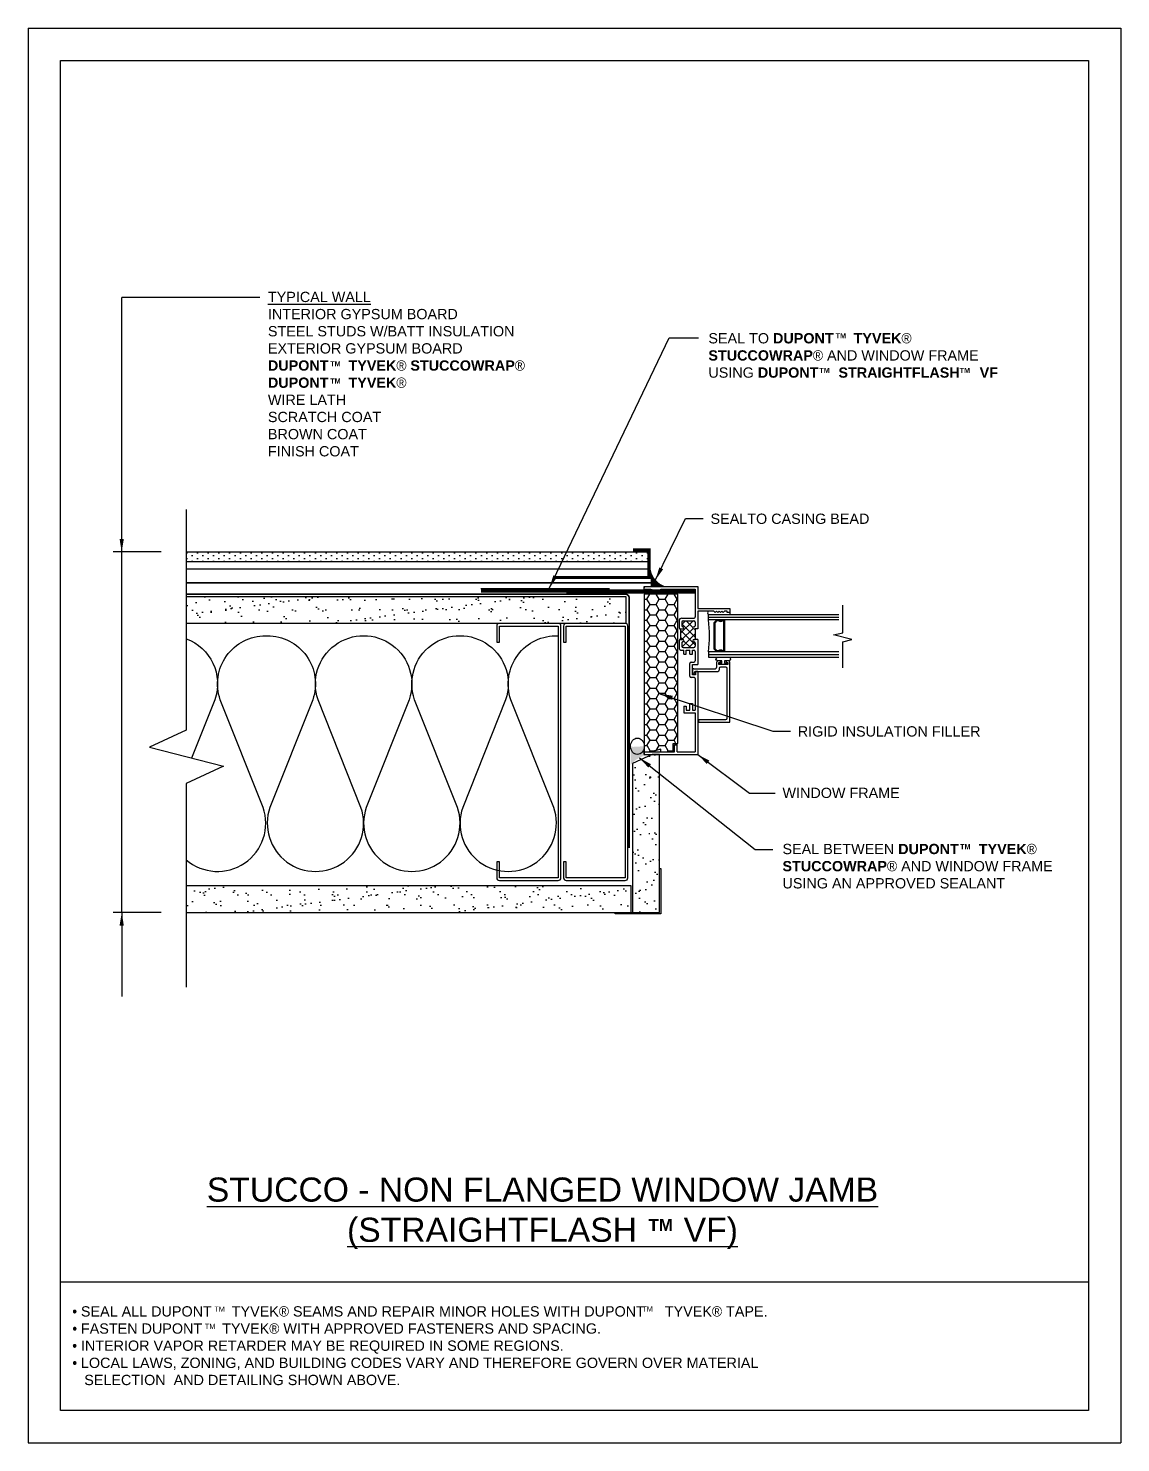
# Model space of a CAD drawing. Extents: x -129 to 26, y 0 to 100.
# Drawn here: x 0 to 25.5, y 0 to 33 of the extents above; entities that cross this region are included whole.
import ezdxf

# ---------------------------------------------------------------- set-up
doc = ezdxf.new("R2010")
doc.units = 0
doc.header["$LTSCALE"] = 1.5
doc.header["$MEASUREMENT"] = 0
doc.linetypes.add('DASHED', pattern=[0.75, 0.5, -0.25])
doc.layers.get('0').update_dxf_attribs({"linetype": 'CONTINUOUS'})
doc.layers.get('DEFPOINTS').update_dxf_attribs({"linetype": 'CONTINUOUS'})
for name, color, linetype in [('A-ANNO-TXT0', 252, 'CONTINUOUS'), ('A-GYP_BOARD', 252, 'CONTINUOUS'), ('A-INSULATION', 167, 'CONTINUOUS'), ('A-METAL_STUD', 252, 'CONTINUOUS'), ('A-SEALANT', 252, 'CONTINUOUS'), ('A-WINDOW_FRAME', 252, 'CONTINUOUS'), ('CLADDING', 252, 'CONTINUOUS'), ('FLASHING', 252, 'CONTINUOUS'), ('HATCH', 252, 'CONTINUOUS'), ('INSULATION', 40, 'CONTINUOUS'), ('R-SWTS-DET1', 252, 'CONTINUOUS'), ('R-SWTS-DET3', 252, 'CONTINUOUS'), ('ROOFING', 7, 'CONTINUOUS'), ('STRUCTURE', 252, 'CONTINUOUS'), ('TEXT', 7, 'CONTINUOUS'), ('TYVEK', 160, 'DASHED'), ('W', 7, 'CONTINUOUS')]:
    doc.layers.add(name, color=color, linetype=linetype)
doc.styles.add('DETAILS', font='sanss___.ttf', dxfattribs={"height": 1})
doc.linetypes.add('ZIGZAG', pattern='A,0.0001,-0.2,[131,ltypeshp.shx,S=0.2,R=0,X=-0.2,Y=0],-0.4,[131,ltypeshp.shx,S=0.2,R=180,X=0.2,Y=0],-0.2', length=0.8001)
doc.dimstyles.new('TYVEKDETAILS', dxfattribs={"dimscale": 6, "dimtxt": 1.5, "dimasz": 0.1, "dimexe": 0.75, "dimexo": 0.75, "dimgap": 0.75, "dimtad": 0, "dimtih": 1, "dimtoh": 1, "dimdec": 4, "dimzin": 0, "dimtxsty": 'DETAILS', "dimcen": 0.0625, "dimazin": 3, "dimtfac": 1, "dimtdec": 4, "dimtofl": 0, "dimtmove": 0, "dimatfit": 3, "dimtolj": 1, "dimtzin": 0})

# ---------------------------------------------------------------- blocks, each defined once
blk = doc.blocks.new('*X1')
at = {"color": 0}
for p, q in [((0.8516295627018786, 1.028406257998516), (1.187999999999999, 1.364776695296636)), ((0.87684077714246, 1.40717086303237), (0.8998291369676271, 1.430159222857538)), ((1.187999999999999, 1.110097038856281), (0.8810849614584502, 1.417012077397829)), ((0.924072530185503, 1.277625920778777), (1.077446609406725, 1.430999999999999)), ((1.177347128897942, 1.297526605254973), (1.043873734152917, 1.430999999999998)), ((0.8519505448366533, 1.205503935429927), (0.8894466094067257, 1.242999999999999)), ((1.139543648263006, 0.8049999999999997), (0.8577179782915727, 1.086825669971433)), ((0.8759999999999986, 0.8759999999999986), (1.187999999999999, 1.187999999999999)), ((1.141157934785851, 0.9801624087737911), (0.8783203435596432, 1.242999999999999)), ((1.169776695296638, 0.9930000000000005), (1.187999999999999, 1.011223304703362)), ((0.9627669529663684, 0.8050000000000004), (0.8759999999999986, 0.8917669529663702)), ((0.9817766952966371, 0.8050000000000002), (1.138739823250805, 0.9619631279541684)), ((1.158594420601599, 0.805041030008325), (1.187958969991673, 0.8344055793983998))]:
    blk.add_line(p, q, dxfattribs=at)
blk = doc.blocks.new('A$C56F861BF')
at = {"layer": 'A-SEALANT', "linetype": 'CONTINUOUS'}
h = blk.add_hatch(color=7, dxfattribs=at)
edge = h.paths.add_edge_path()
edge.add_line((0.4606580977317041, 0.2430701335856504), (0.3199095927656188, 0.2430701335856522))
edge.add_line((0.3199095927656188, 0.2430701335856522), (0.3199095927656188, 0.3580270641092369))
edge.add_line((0.3199095927656188, 0.3580270641092369), (0.3199095927656188, 0.419238119721733))
edge.add_arc((0.1599547811833837, 0.4278441705027447), 0.1601861600087653, 341.86352093582883, 356.92028383285503, ccw=False)
edge.add_ellipse((0.1599547811833837, 0.4364502212837635), major_axis=(0, 0.1904430672903032), ratio=0.8399088182002806, start_angle=90, end_angle=270, ccw=False)
edge.add_arc((0.1599547811833855, 0.4278441705027802), 0.1601861600087653, 183.0797161671348, 198.1364790641818, ccw=False)
edge.add_line((-3.039885143607535e-08, 0.4192381197217969), (-3.039885143607535e-08, 2.261257847635534e-08))
edge.add_arc((0.5156496600198075, -0.419194776043863), 0.6645441162552518, 94.74669989942862, 140.890789096846, ccw=False)

msp = doc.modelspace()

# ---------------------------------------------------------------- hatches: boundary and pattern name
at = {"layer": 'A-ANNO-TXT0', "linetype": 'CONTINUOUS'}
h = msp.add_hatch(dxfattribs=at)
h.set_pattern_fill('AR-SAND', color=256, scale=0.25, style=0)
h.set_pattern_definition([(37.50000000000001, (13.28577794991811, -5.304356756623879), (-0.01574833952740204, 0.4817059422532897), [0, -0.38, 0, -0.425, 0, -0.40625]), (7.499999999999999, (13.28577794991811, -5.304356756623879), (0.4424441763169318, 0.7055365163074351), [0, -0.205, 0, -0.3425, 0, -0.13125]), (327.5, (12.97827794991811, -5.304356756623879), (0.7785354654378738, 0.001414763384241124), [0, -0.125, 0, -0.45, 0, -0.5875]), (317.5, (12.97827794991811, -5.304356756623879), (0.7515316511430733, 0.2194188912335623), [0, -0.0625, 0, -0.295, 0, -0.3375])])
h.paths.add_polyline_path([(13.95063044487547, 19.74182616500302), (3.68411526246392, 19.74182616500316), (3.684114753526232, 19.11682616500315), (13.95063044487547, 19.11682616500303)])
h.paths.add_polyline_path([(14.07412079835903, 12.99182616500302), (3.684116415701889, 12.99182616500328), (3.684116415701886, 12.36682616500328), (14.07412079835903, 12.36682616500302)])
at = {"layer": 'A-GYP_BOARD', "linetype": 'CONTINUOUS'}
h = msp.add_hatch(dxfattribs=at)
h.set_pattern_fill('DOTS', color=256, scale=2, angle=90, style=0)
h.set_pattern_definition([(90, (14.32555866091839, -5.304356756623879), (-0.125, 0.06250000000000001), [0, -0.125])])
edge = h.paths.add_edge_path()
edge.add_line((3.684112244924301, 20.78287719440136), (14.48944507316567, 20.78287719440136))
edge.add_line((3.684112244924301, 20.78287719440136), (3.684115924331596, 20.55463155987932))
edge.add_line((3.684112065188672, 20.56215318039288), (14.48944507316567, 20.56215318039288))
edge.add_line((14.48944507316567, 20.78287719440136), (14.48944507316567, 20.56215318039288))
at = {"layer": 'A-INSULATION', "linetype": 'CONTINUOUS'}
h = msp.add_hatch(dxfattribs=at)
h.set_pattern_fill('HONEY', color=256, scale=1.125, style=0)
h.set_pattern_definition([(0, (-0.4641828867437034, 1.165770625094837), (0.2109375, 0.121784821875), [0.140625, -0.28125]), (120, (-0.4641828867437034, 1.165770625094837), (-0.2109374995391128, 0.1217848226732801), [0.1406249999999999, -0.2812499999999997]), (59.99999999999999, (-0.4641828867437034, 1.165770625094837), (4.608872346267834e-10, 0.2435696445482801), [-0.28125, 0.140625])])
h.paths.add_polyline_path([(14.37758092033445, 16.11751943679548), (14.53351526376878, 16.11751943679548), (14.76441804154657, 16.17938964963114), (14.76441804154657, 16.11751943679548), (15.05274020777396, 16.11751943679548), (15.05274020777396, 16.31631286186678), (15.16210625108935, 16.31631286186678), (15.16210625108935, 19.79846833901262), (14.37758092033445, 19.79846833901262)])
at = {"layer": 'HATCH'}
h = msp.add_hatch(dxfattribs=at)
h.set_pattern_fill('AR-SAND,_O', color=256, scale=0.25, angle=-1.272221872585407e-14)
h.set_pattern_definition([(217.5, (1796.255145657431, 574.372075461399), (0.01574833952740192, -0.4817059422532897), [0, -0.38, 0, -0.425, 0, -0.40625]), (187.4999999999999, (1796.255145657431, 574.372075461399), (-0.4424441763169319, -0.705536516307435), [0, -0.205, 0, -0.3425, 0, -0.13125]), (147.4999999999999, (1796.562645657431, 574.372075461399), (-0.7785354654378738, -0.001414763384240878), [0, -0.1249999999999999, 0, -0.4499999999999995, 0, -0.587499999999999]), (137.4999999999999, (1796.562645657431, 574.372075461399), (-0.7515316511430734, -0.2194188912335621), [0, -0.0625, 0, -0.295, 0, -0.3375])])
h.paths.add_polyline_path([(14.56412905563652, 16.05554553107158), (14.10537079835903, 15.85027761062759), (14.10537079835903, 12.36682616500302), (14.73037079835903, 12.36682616500302), (14.73037079835904, 16.05554553107158)])
at = {"layer": 'TEXT'}
msp.add_hatch(color=256, dxfattribs=at).paths.add_polyline_path([(14.52999133004678, 20.01469462133159), (14.52999133004678, 19.98004256393117), (14.87325712724543, 19.98004256393117, -0.2792397133927528), (14.52999133004678, 20.36534676078039)])

# ---------------------------------------------------------------- linework, layer by layer
at = {"layer": 'A-GYP_BOARD', "elevation": 2.979996827461446e-09}
for points in [[(3.68411526246392, 19.74182616500315), (13.95063044487547, 19.74182616500302), (13.95063044487547, 19.11682616500302), (3.684114753526234, 19.11682616500315)], [(14.56412905563652, 16.05554553107158), (14.10537079835903, 15.85027761062759), (14.10537079835903, 12.36682616500302), (14.73037079835903, 12.36682616500302), (14.73037079835904, 16.05554553107158), (14.56412905563652, 16.05554553107158)], [(3.684116415701886, 12.36682616500328), (14.07412079835903, 12.36682616500302), (14.07412079835903, 12.99182616500302), (3.684116415701889, 12.99182616500328)]]:
    msp.add_lwpolyline(points, dxfattribs=at)
msp.add_lwpolyline([(13.69912079835903, 12.36682616500302), (14.73037079835903, 12.36682616500302), (14.73037079835903, 13.39807616500302), (14.76162079835903, 13.39807616500302), (14.76162079835903, 12.33557616500302), (13.69912079835903, 12.33557616500302)], close=True, dxfattribs=at)
at = {"layer": 'A-INSULATION', "linetype": 'CONTINUOUS'}
for p, q in [((15.05274020777396, 16.11751943679548, 2.979996827461485e-09), (15.05274020777396, 16.31631286186678, 2.979996827461485e-09)), ((15.05274020777396, 16.31631286186678, 2.979996827461485e-09), (15.16210625108935, 16.31631286186678, 2.979996827461485e-09))]:
    msp.add_line(p, q, dxfattribs=at)
at = {"layer": 'A-INSULATION', "linetype": 'CONTINUOUS', "elevation": 2.979996827461485e-09}
msp.add_lwpolyline([(15.16210625108935, 16.31631286186678), (15.16210625108935, 19.79846833901262), (14.37758092033445, 19.79846833901262), (14.37758092033445, 16.11751943679548), (15.05274020777396, 16.11751943679548)], dxfattribs=at)
at = {"layer": 'A-INSULATION', "elevation": 2.979996827461446e-09}
msp.add_lwpolyline([(5.508085188148494, 18.82682210300793, -0.01558219737090597), (5.578154020627816, 18.82900628609268)], format="xyb", dxfattribs=at)
at = {"layer": 'A-METAL_STUD', "elevation": 2.979996827461446e-09}
for points in [[(10.99572791842204, 13.55432616500302), (10.93322791842159, 13.55432616500302), (10.93322791842159, 13.17932616500302, 0.414213562373095), (10.99572791842159, 13.11682616500302), (12.37072791842159, 13.11682616500302, 0.414213562373095), (12.43322791842159, 13.17932616500302), (12.43322791842159, 19.05432616500302, 0.414213562373095), (12.37072791842159, 19.11682616500302), (10.99572791842159, 19.11682616500302, 0.414213562373095), (10.93322791842159, 19.05432616500302), (10.93322791842159, 18.67932616500302), (10.99572791842204, 18.67932616500302), (10.99572791842204, 19.05432616500302), (12.37072791842159, 19.05432616500302), (12.37072791842114, 13.17932616500302), (10.99572791842204, 13.17932616500302)], [(12.5582279184225, 13.55432616500302), (12.49572791842204, 13.55432616500302), (12.49572791842204, 13.17932616500302, 0.414213562373095), (12.55822791842204, 13.11682616500302), (13.93322791842204, 13.11682616500302, 0.414213562373095), (13.99572791842204, 13.17932616500302), (13.99572791842204, 19.05432616500302, 0.414213562373095), (13.93322791842204, 19.11682616500302), (12.55822791842204, 19.11682616500302, 0.414213562373095), (12.49572791842204, 19.05432616500302), (12.49572791842204, 18.67932616500302), (12.5582279184225, 18.67932616500302), (12.5582279184225, 19.05432616500302), (13.93322791842204, 19.05432616500302), (13.93322791842159, 13.17932616500302), (12.5582279184225, 13.17932616500302)]]:
    msp.add_lwpolyline(points, format="xyb", close=True, dxfattribs=at)
at = {"layer": 'A-SEALANT'}
msp.add_line((14.53724333417656, 20.06898759100652, 2.979996827461486e-09), (14.53724333417656, 20.03433553360611, 2.979996827461486e-09), dxfattribs=at)
at = {"layer": 'A-SEALANT', "linetype": 'CONTINUOUS'}
msp.add_line((14.37758092033445, 16.17050246159516, 2.979996827461485e-09), (14.37758092033445, 16.05554553107157, 2.979996827461485e-09), dxfattribs=at)
at = {"layer": 'A-SEALANT', "color": 7, "linetype": 'CONTINUOUS'}
msp.add_ellipse((14.21762610875221, 16.24892561876969), major_axis=(0, 0.1904430672903032), ratio=0.8399088182002806, dxfattribs=at)
at = {"layer": 'A-WINDOW_FRAME'}
for p, q in [((14.37758092033445, 19.97989317416923, 2.979996827461486e-09), (14.37758092033445, 19.94524111676883, 2.979996827461486e-09)), ((14.37758092033445, 19.97989317416923, 2.979996827461485e-09), (15.62705482605836, 19.97989317416923, 2.979996827461485e-09)), ((14.37758092033445, 19.91791926844533, 2.979996827461485e-09), (14.37758092033445, 19.97989317416923, 2.979996827461485e-09)), ((14.37758092033445, 19.91791926844533, 2.979996827461485e-09), (14.53351526376879, 19.91791926844533, 2.979996827461485e-09)), ((14.53351526376879, 19.91791926844533, 2.979996827461485e-09), (14.76441804154657, 19.85604905560967, 2.979996827461485e-09)), ((14.76441804154657, 19.91791926844533, 2.979996827461485e-09), (15.56508092033445, 19.91791926844533, 2.979996827461485e-09)), ((14.76441804154657, 19.85604905560967, 2.979996827461485e-09), (14.76441804154657, 19.91791926844533, 2.979996827461485e-09)), ((15.56508092033445, 19.91791926844533, 2.979996827461485e-09), (15.56508092033445, 19.2681928374689, 2.979996827461485e-09)), ((15.62705482605836, 19.97989317416923, 2.979996827461485e-09), (15.62705482605836, 19.4641103458864, 2.979996827461485e-09)), ((15.19123832774186, 19.17523197888304, 2.979996827461485e-09), (15.19123832774186, 19.01829805632411, 2.979996827461485e-09)), ((15.25321223346576, 19.23720588460694, 2.979996827461485e-09), (15.53409396747249, 19.23720588460694, 2.979996827461485e-09)), ((15.25321223346576, 19.14424502602108, 2.979996827461485e-09), (15.25321223346576, 19.0622795378056, 2.979996827461485e-09)), ((15.28419918632771, 19.17523197888304, 2.979996827461485e-09), (15.53409396747249, 19.17523197888304, 2.979996827461485e-09)), ((15.56508092033445, 19.14424502602108, 2.979996827461485e-09), (15.56508092033445, 19.06227953780559, 2.979996827461485e-09)), ((15.62705482605836, 19.4641103458864, 2.979996827461485e-09), (16.3767391694927, 19.4641103458864, 2.979996827461485e-09)), ((15.62705482605836, 19.4021364401625, 2.979996827461485e-09), (15.62705482605836, 18.98731110346216, 2.979996827461485e-09)), ((16.00389615602468, 19.4021364401625, 2.979996827461485e-09), (15.62705482605836, 19.4021364401625, 2.979996827461485e-09)), ((15.87694960720314, 19.32616842669448, 2.979996827461486e-09), (18.91920888565389, 19.32616842669448, 2.979996827461486e-09)), ((15.87694960720314, 19.26419452097058, 2.979996827461486e-09), (15.87694960720314, 19.32616842669448, 2.979996827461486e-09)), ((15.87694960720314, 19.20222061524667, 2.979996827461486e-09), (15.87694960720314, 19.26419452097058, 2.979996827461486e-09)), ((15.87694960720314, 19.26419452097058, 2.979996827461486e-09), (18.91920888565389, 19.26419452097058, 2.979996827461486e-09)), ((18.91920888565389, 19.20222061524667, 2.979996827461486e-09), (15.87694960720314, 19.20222061524667, 2.979996827461486e-09)), ((16.00389615602468, 19.4021364401625, 2.979996827461485e-09), (16.03488310888664, 19.37114948730055, 2.979996827461485e-09)), ((16.01189278902132, 19.14024670952281, 2.979996827461486e-09), (16.07386669474522, 19.20222061524671, 2.979996827461486e-09)), ((16.01189278902132, 18.51451017753627, 2.979996827461486e-09), (16.01189278902132, 19.14024670952281, 2.979996827461486e-09)), ((16.0318843715129, 19.1319659249215, 2.979996827461486e-09), (16.08214747934654, 19.18222903275513, 2.979996827461486e-09)), ((16.06587006174859, 19.4021364401625, 2.979996827461485e-09), (16.03488310888664, 19.37114948730055, 2.979996827461485e-09)), ((16.06587006174859, 19.4021364401625, 2.979996827461485e-09), (16.09685701461055, 19.37114948730055, 2.979996827461485e-09)), ((16.07386669474522, 19.20222061524671, 2.979996827461486e-09), (16.11185070147927, 19.20222061524671, 2.979996827461486e-09)), ((16.08214747934654, 19.18222903275513, 2.979996827461486e-09), (16.10440820869504, 19.18222903275513, 2.979996827461486e-09)), ((16.1278439674725, 19.4021364401625, 2.979996827461485e-09), (16.09685701461055, 19.37114948730055, 2.979996827461485e-09)), ((16.1278439674725, 19.4021364401625, 2.979996827461485e-09), (16.15883092033445, 19.37114948730055, 2.979996827461485e-09)), ((16.1898178731964, 19.4021364401625, 2.979996827461485e-09), (16.15883092033445, 19.37114948730055, 2.979996827461485e-09)), ((16.1898178731964, 19.4021364401625, 2.979996827461485e-09), (16.22080482605836, 19.37114948730055, 2.979996827461485e-09)), ((16.21180861393715, 19.20222061524671, 2.979996827461486e-09), (16.23679809205163, 19.20222061524671, 2.979996827461486e-09)), ((16.21925110672138, 19.18222903275513, 2.979996827461486e-09), (16.23180019642873, 19.18222903275513, 2.979996827461486e-09)), ((16.25179177892031, 19.4021364401625, 2.979996827461485e-09), (16.22080482605836, 19.37114948730055, 2.979996827461485e-09)), ((16.23180019642873, 19.18222903275513, 2.979996827461486e-09), (16.23180019642873, 18.47252785430394, 2.979996827461486e-09)), ((16.31476526376879, 19.4021364401625, 2.979996827461485e-09), (16.25179177892031, 19.4021364401625, 2.979996827461485e-09)), ((16.25179177892031, 19.18722692837802, 2.979996827461486e-09), (16.25179177892031, 18.46752995868105, 2.979996827461486e-09)), ((16.31476526376879, 19.37114948730055, 2.979996827461485e-09), (16.31476526376879, 19.4021364401625, 2.979996827461485e-09)), ((16.3767391694927, 19.37114948730055, 2.979996827461485e-09), (16.31476526376879, 19.37114948730055, 2.979996827461485e-09)), ((16.3767391694927, 19.4641103458864, 2.979996827461485e-09), (16.3767391694927, 19.37114948730055, 2.979996827461485e-09)), ((15.22222528060381, 18.98731110346216, 2.979996827461485e-09), (15.27820171158024, 18.98731110346216, 2.979996827461485e-09)), ((15.27820171158024, 19.03729005969112, 2.979996827461485e-09), (15.27820171158024, 19.03729005969112, 2.979996827461485e-09)), ((15.30319118969472, 19.01230058157664, 2.979996827461485e-09), (15.30319118969472, 19.01230058157664, 2.979996827461485e-09)), ((15.51510196410549, 19.01230058157664, 2.979996827461485e-09), (15.51510196410549, 19.01230058157664, 2.979996827461485e-09)), ((15.54009144221997, 19.03729005969112, 2.979996827461485e-09), (15.54009144221997, 19.03729005969112, 2.979996827461485e-09)), ((15.54009144221997, 18.98731110346216, 2.979996827461485e-09), (15.56508092033445, 18.98731110346216, 2.979996827461485e-09)), ((15.62705482605836, 18.98731110346216, 2.979996827461485e-09), (15.56508092033445, 18.98731110346216, 2.979996827461485e-09)), ((15.56508092033445, 18.98731110346216, 2.979996827461485e-09), (15.56508092033445, 18.73741632231738, 2.979996827461485e-09)), ((16.0318843715129, 18.52279096213758, 2.979996827461486e-09), (16.0318843715129, 19.1319659249215, 2.979996827461486e-09)), ((15.19123832774185, 18.70642936945543, 2.979996827461485e-09), (15.19123832774185, 18.5494954468965, 2.979996827461485e-09)), ((15.22222528060381, 18.73741632231738, 2.979996827461485e-09), (15.27820171158024, 18.73741632231738, 2.979996827461485e-09)), ((15.25321223346576, 18.66244788797394, 2.979996827461485e-09), (15.25321223346576, 18.58048239975846, 2.979996827461485e-09)), ((15.25321223346576, 18.4875215411726, 2.979996827461485e-09), (15.29819329407182, 18.4875215411726, 2.979996827461485e-09)), ((15.27820171158024, 18.68743736608842, 2.979996827461485e-09), (15.27820171158024, 18.68743736608842, 2.979996827461485e-09)), ((15.28419918632771, 18.5494954468965, 2.979996827461485e-09), (15.5340939674725, 18.5494954468965, 2.979996827461485e-09)), ((15.29819329407182, 18.39456068258674, 2.979996827461485e-09), (15.29819329407182, 18.4875215411726, 2.979996827461485e-09)), ((15.30319118969472, 18.7124268442029, 2.979996827461485e-09), (15.30319118969472, 18.7124268442029, 2.979996827461485e-09)), ((15.36016719979573, 18.39456068258674, 2.979996827461485e-09), (15.36016719979573, 18.4875215411726, 2.979996827461485e-09)), ((15.36016719979573, 18.4875215411726, 2.979996827461485e-09), (15.44013352976206, 18.4875215411726, 2.979996827461485e-09)), ((15.44013352976206, 18.39456068258674, 2.979996827461485e-09), (15.44013352976206, 18.4875215411726, 2.979996827461485e-09)), ((15.50210743548596, 18.39456068258674, 2.979996827461485e-09), (15.50210743548596, 18.4875215411726, 2.979996827461485e-09)), ((15.50210743548596, 18.4875215411726, 2.979996827461485e-09), (15.5340939674725, 18.4875215411726, 2.979996827461485e-09)), ((15.51510196410549, 18.7124268442029, 2.979996827461485e-09), (15.51510196410549, 18.7124268442029, 2.979996827461485e-09)), ((15.54009144221997, 18.73741632231738, 2.979996827461485e-09), (15.56508092033445, 18.73741632231738, 2.979996827461485e-09)), ((15.54009144221997, 18.68743736608842, 2.979996827461485e-09), (15.54009144221997, 18.68743736608842, 2.979996827461485e-09)), ((15.62705482605836, 18.73741632231738, 2.979996827461485e-09), (15.56508092033445, 18.73741632231738, 2.979996827461485e-09)), ((15.56508092033445, 18.66244788797394, 2.979996827461485e-09), (15.56508092033445, 18.58048239975846, 2.979996827461485e-09)), ((15.62705482605836, 18.73741632231738, 2.979996827461485e-09), (15.62705482605836, 18.15266253443859, 2.979996827461485e-09)), ((16.07386669474522, 18.45253627181236, 2.979996827461486e-09), (16.01189278902132, 18.51451017753627, 2.979996827461486e-09)), ((16.08214747934654, 18.47252785430394, 2.979996827461486e-09), (16.0318843715129, 18.52279096213758, 2.979996827461486e-09)), ((15.29819329407182, 18.39456068258674, 2.979996827461485e-09), (15.36016719979573, 18.39456068258674, 2.979996827461485e-09)), ((15.44013352976206, 18.39456068258674, 2.979996827461485e-09), (15.50210743548596, 18.39456068258674, 2.979996827461485e-09)), ((15.44013352976206, 17.88577490817596, 2.979996827461485e-09), (15.44013352976206, 18.18364948730054, 2.979996827461485e-09)), ((15.47112048262401, 18.21463644016249, 2.979996827461485e-09), (15.5340939674725, 18.21463644016249, 2.979996827461485e-09)), ((15.50210743548596, 17.91676186103791, 2.979996827461485e-09), (15.50210743548596, 18.15266253443859, 2.979996827461485e-09)), ((15.50210743548596, 18.15266253443859, 2.979996827461485e-09), (15.62705482605836, 18.15266253443859, 2.979996827461485e-09)), ((15.56508092033445, 18.45653458831064, 2.979996827461485e-09), (15.56508092033445, 18.24562339302445, 2.979996827461485e-09)), ((18.91952908324357, 18.45253627181241, 2.979996827461486e-09), (15.87694960720314, 18.45253627181241, 2.979996827461486e-09)), ((15.87694960720314, 18.45253627181241, 2.979996827461486e-09), (15.87694960720314, 18.3905623660885, 2.979996827461486e-09)), ((15.87694960720314, 18.3905623660885, 2.979996827461486e-09), (18.91952908324357, 18.3905623660885, 2.979996827461486e-09)), ((15.87694960720314, 18.3905623660885, 2.979996827461486e-09), (15.87694960720314, 18.32858846036459, 2.979996827461486e-09)), ((15.87694960720314, 18.32858846036459, 2.979996827461486e-09), (18.91952908324357, 18.32858846036459, 2.979996827461486e-09)), ((16.06690564474959, 18.20863896541502, 2.979996827461486e-09), (16.06690564474958, 18.08868947046552, 2.979996827461486e-09)), ((16.11185070147924, 18.45253627181236, 2.979996827461486e-09), (16.07386669474522, 18.45253627181236, 2.979996827461486e-09)), ((16.10440820869511, 18.47252785430394, 2.979996827461486e-09), (16.08214747934654, 18.47252785430394, 2.979996827461486e-09)), ((16.15436881815026, 18.23862633915239, 2.979996827461486e-09), (16.09689301848696, 18.23862633915239, 2.979996827461486e-09)), ((16.11688460097854, 18.20364106979213, 2.979996827461486e-09), (16.15436881815026, 18.20364106979213, 2.979996827461486e-09)), ((16.11688460097854, 18.15366211356317, 2.979996827461486e-09), (16.11688460097854, 18.20364106979213, 2.979996827461486e-09)), ((16.32679621714016, 18.15366211356317, 2.979996827461486e-09), (16.11688460097854, 18.15366211356317, 2.979996827461486e-09)), ((16.15436881815026, 18.20364106979213, 2.979996827461486e-09), (16.15436881815026, 18.23862633915239, 2.979996827461486e-09)), ((16.23679809205162, 18.45253627181237, 2.979996827461486e-09), (16.21180861393715, 18.45253627181237, 2.979996827461486e-09)), ((16.23180019642873, 18.47252785430394, 2.979996827461486e-09), (16.21925110672128, 18.47252785430394, 2.979996827461486e-09)), ((16.34678779963174, 18.23862633915239, 2.979996827461486e-09), (16.28931199996844, 18.23862633915239, 2.979996827461486e-09)), ((16.28931199996844, 18.23862633915239, 2.979996827461486e-09), (16.28931199996844, 18.20364106979213, 2.979996827461486e-09)), ((16.28931199996844, 18.20364106979213, 2.979996827461486e-09), (16.32679621714016, 18.20364106979213, 2.979996827461486e-09)), ((16.32679621714016, 18.20364106979213, 2.979996827461486e-09), (16.32679621714016, 18.15366211356317, 2.979996827461486e-09)), ((16.37675616233783, 16.80922819100424, 2.979996827461486e-09), (16.37675616233783, 18.20970658912273, 2.979996827461486e-09)), ((15.5363430205028, 17.85478795531401, 2.979996827461485e-09), (15.47112048262401, 17.85478795531401, 2.979996827461485e-09)), ((15.50210743548596, 18.02871472299078, 2.979996827461486e-09), (15.50210743548596, 17.98843168427023, 2.979996827461486e-09)), ((15.5720779742065, 17.91676186103791, 2.979996827461485e-09), (15.50210743548596, 17.91676186103791, 2.979996827461485e-09)), ((15.50649898469482, 17.97782954661039, 2.979996827461486e-09), (15.53148846280929, 17.95284006849592, 2.979996827461486e-09)), ((15.53209480922333, 18.05870209672815, 2.979996827461486e-09), (16.0369182710122, 18.05870209672815, 2.979996827461486e-09)), ((15.55708428733781, 17.99672819100424, 2.979996827461486e-09), (16.09889217673611, 17.99672819100424, 2.979996827461486e-09)), ((15.55708428733781, 17.96344220615576, 2.979996827461486e-09), (15.55708428733781, 17.99672819100424, 2.979996827461486e-09)), ((15.56508092033445, 17.82605005548236, 2.979996827461485e-09), (15.56508092033445, 17.09210908326013, 2.979996827461485e-09)), ((15.5720779742065, 17.99672819100424, 2.979996827461485e-09), (15.5720779742065, 17.91676186103791, 2.979996827461485e-09)), ((15.62705482605836, 17.99672819100424, 2.979996827461485e-09), (15.5720779742065, 17.99672819100424, 2.979996827461485e-09)), ((15.62705482605836, 17.99672819100424, 2.979996827461485e-09), (15.62705482605836, 16.05554553107158, 2.979996827461485e-09)), ((16.12887955047348, 18.06170083410189, 2.979996827461486e-09), (16.12887955047348, 18.02671556474161, 2.979996827461486e-09)), ((16.28479488287655, 18.09168820783927, 2.979996827461486e-09), (16.15886692421086, 18.09168820783927, 2.979996827461486e-09)), ((16.31478225661392, 16.90118947046552, 2.979996827461486e-09), (16.31478225661392, 18.06170083410189, 2.979996827461486e-09)), ((15.29819329407182, 17.18506994184599, 2.979996827461485e-09), (15.29819329407182, 17.03013517753623, 2.979996827461485e-09)), ((15.29819329407182, 17.18506994184599, 2.979996827461485e-09), (15.36016719979573, 17.18506994184599, 2.979996827461485e-09)), ((15.36016719979573, 17.18506994184599, 2.979996827461485e-09), (15.36016719979573, 17.09210908326013, 2.979996827461485e-09)), ((15.44013352976206, 17.2470438475699, 2.979996827461485e-09), (15.50210743548596, 17.2470438475699, 2.979996827461485e-09)), ((15.44013352976206, 17.09210908326013, 2.979996827461485e-09), (15.44013352976206, 17.2470438475699, 2.979996827461485e-09)), ((15.50210743548596, 17.2470438475699, 2.979996827461485e-09), (15.50210743548596, 17.09210908326013, 2.979996827461485e-09)), ((15.29819329407182, 17.03013517753623, 2.979996827461485e-09), (15.56508092033445, 17.03013517753623, 2.979996827461485e-09)), ((15.36016719979573, 17.09210908326013, 2.979996827461485e-09), (15.44013352976206, 17.09210908326013, 2.979996827461485e-09)), ((15.50210743548596, 17.09210908326013, 2.979996827461485e-09), (15.56508092033445, 17.09210908326013, 2.979996827461485e-09)), ((15.56508092033445, 17.03013517753623, 2.979996827461485e-09), (15.56508092033445, 16.11751943679548, 2.979996827461485e-09)), ((15.64204851292704, 16.87120209672814, 2.979996827461486e-09), (16.28479488287655, 16.87120209672815, 2.979996827461486e-09)), ((15.64204851292704, 16.87120209672814, 2.979996827461486e-09), (15.64204851292704, 16.80922819100424, 2.979996827461486e-09)), ((15.64204851292704, 16.80922819100424, 2.979996827461486e-09), (16.37675616233783, 16.80922819100424, 2.979996827461486e-09)), ((14.76441804154657, 16.17938964963114, 2.979996827461485e-09), (14.53351526376879, 16.11751943679548, 2.979996827461485e-09)), ((14.76441804154657, 16.11751943679548, 2.979996827461485e-09), (14.76441804154657, 16.17938964963114, 2.979996827461485e-09)), ((15.08328378228731, 16.2844491506002, 2.979996827461485e-09), (15.14525768801122, 16.2844491506002, 2.979996827461485e-09)), ((15.08328378228731, 16.11751943679548, 2.979996827461485e-09), (15.08328378228731, 16.2844491506002, 2.979996827461485e-09)), ((15.14525768801122, 16.11751943679548, 2.979996827461485e-09), (15.14525768801122, 16.2844491506002, 2.979996827461485e-09)), ((14.37758092033445, 16.11751943679548, 2.979996827461485e-09), (14.53351526376879, 16.11751943679548, 2.979996827461485e-09)), ((14.37758092033445, 16.05554553107158, 2.979996827461485e-09), (14.37758092033445, 16.11751943679548, 2.979996827461485e-09)), ((14.37758092033445, 16.05554553107158, 2.979996827461485e-09), (15.62705482605836, 16.05554553107158, 2.979996827461485e-09)), ((14.76441804154657, 16.11751943679548, 2.979996827461485e-09), (15.08328378228731, 16.11751943679548, 2.979996827461485e-09)), ((15.14525768801122, 16.11751943679548, 2.979996827461485e-09), (15.56508092033445, 16.11751943679548, 2.979996827461485e-09))]:
    msp.add_line(p, q, dxfattribs=at)
at = {"layer": 'A-WINDOW_FRAME', "elevation": 2.979996827461485e-09}
msp.add_lwpolyline([(16.31640020575868, 18.18685818975256), (16.31640020575868, 18.15687081601519), (16.12728061236003, 18.15687081601519), (16.12728061236002, 18.18685818975256), (16.19035366663511, 18.18685818975256), (16.19035366663511, 18.23862633915239), (16.08789680636575, 18.23862633915239, -0.8444444444437201), (16.08789680636575, 18.32858846036459), (16.35578401175296, 18.32858846036459, -0.8444444444437201), (16.35578401175296, 18.23862633915239), (16.25332715148359, 18.23862633915239), (16.25332715148359, 18.18685818975256)], format="xyb", close=True, dxfattribs=at)
msp.add_lwpolyline([(16.31640020575868, 18.18685818975256), (16.31640020575868, 18.15687081601519), (16.12728061236003, 18.15687081601519), (16.12728061236002, 18.18685818975256), (16.19035366663511, 18.18685818975256), (16.19035366663511, 18.23862633915239), (16.08789680636575, 18.23862633915239, -0.8444444444437201), (16.08789680636575, 18.32858846036459), (16.35578401175296, 18.32858846036459, -0.8444444444437201), (16.35578401175296, 18.23862633915239), (16.25332715148359, 18.23862633915239), (16.25332715148359, 18.18685818975256)], format="xyb", close=True, dxfattribs=at)
at = {"layer": 'A-WINDOW_FRAME'}
for centre, radius, start, end in [((15.25321223346576, 19.17523197888304, 2.979996827461485e-09), 0.06197390572390597, 90, 180), ((15.28419918632771, 19.14424502602108, 2.979996827461485e-09), 0.03098695286195299, 90, 180), ((15.53409396747249, 19.2681928374689, 2.979996827461485e-09), 0.03098695286195299, 270, 3.250719457102443e-13), ((15.53409396747249, 19.14424502602108, 2.979996827461485e-09), 0.03098695286195299, 7.016477563892661e-15, 90), ((15.90110760044537, 19.36415243342849, 2.979996827461486e-09), 0.04501547961602401, 122.4565375172511, 237.5434624827489), ((13.26053475919284, 18.82737844352954, 2.979996827461486e-09), 2.643129453996981, 351.8469656761608, 8.15303432383913), ((16.16182965770821, 19.25469851928704, 2.979996827461486e-09), 0.09246106902351098, 231.6083326381159, 308.391667361884), ((16.16182965770821, 19.25469851928705, 2.979996827461486e-09), 0.07246948653192829, 226.3971810272709, 313.602818972729), ((16.23679809205162, 19.18722692837802, 2.979996827461486e-09), 0.01499368686868661, 0, 89.99999999999999), ((16.35661207310907, 19.34865895699751, 2.979996827461486e-09), 0.03018151689606767, 311.8258151739098, 48.17418482609068), ((15.22222528060381, 19.01829805632411, 2.979996827461485e-09), 0.03098695286195299, 180, 270), ((14.65274345089342, 18.86236371288977, 2.979996827461485e-09), 0.5830277907451202, 347.62508063677, 12.37491936322962), ((15.27820171158024, 19.0622795378056, 2.979996827461485e-09), 0.02498947811447821, 180, 270), ((15.27820171158024, 19.01230058157664, 2.979996827461485e-09), 0.02498947811447821, 7.016477563892661e-15, 90), ((15.27820171158024, 19.01230058157664, 2.979996827461485e-09), 0.02498947811447821, 270, 7.016477563892661e-15), ((15.54009144221997, 19.01230058157664, 2.979996827461485e-09), 0.02498947811447821, 90, 180), ((15.54009144221997, 19.01230058157664, 2.979996827461485e-09), 0.02498947811447821, 180, 270), ((15.54009144221997, 19.06227953780559, 2.979996827461485e-09), 0.02498947811447821, 270, 7.016477563892661e-15), ((15.22222528060381, 18.70642936945543, 2.979996827461485e-09), 0.03098695286195299, 90, 179.9999999999998), ((15.25321223346576, 18.5494954468965, 2.979996827461485e-09), 0.06197390572390597, 180, 270), ((15.27820171158024, 18.66244788797394, 2.979996827461485e-09), 0.02498947811447821, 90, 180.000000000001), ((15.28419918632771, 18.58048239975846, 2.979996827461485e-09), 0.03098695286195299, 180.0000000000008, 270), ((15.27820171158024, 18.7124268442029, 2.979996827461485e-09), 0.02498947811447821, 7.016477563892661e-15, 90), ((15.27820171158024, 18.7124268442029, 2.979996827461485e-09), 0.02498947811447821, 270, 7.016477563892661e-15), ((15.54009144221997, 18.7124268442029, 2.979996827461485e-09), 0.02498947811447821, 90, 179.999999999999), ((15.54009144221997, 18.7124268442029, 2.979996827461485e-09), 0.02498947811447821, 180, 270), ((15.5340939674725, 18.58048239975846, 2.979996827461485e-09), 0.03098695286195299, 270, 7.016477563892661e-15), ((15.5340939674725, 18.45653458831064, 2.979996827461485e-09), 0.03098695286195299, 7.016477563892661e-15, 90), ((15.54009144221997, 18.66244788797394, 2.979996827461485e-09), 0.02498947811447821, 7.016477563892661e-15, 90), ((16.1618296577082, 18.40005836777194, 2.979996827461486e-09), 0.09246106902353152, 51.60833263819464, 128.3916673618106), ((15.47112048262401, 18.18364948730054, 2.979996827461485e-09), 0.03098695286195299, 90, 180), ((15.5340939674725, 18.24562339302445, 2.979996827461485e-09), 0.03098695286195299, 270, 7.016477563892661e-15), ((16.09689301848696, 18.20863896541502, 2.979996827461486e-09), 0.02998737373737144, 89.99999999999999, 180.0000000000034), ((16.1618296577082, 18.400058367772, 2.979996827461486e-09), 0.07246948653194904, 46.39718102727708, 133.6028189727331), ((16.23679809205162, 18.46752995868105, 2.979996827461486e-09), 0.01499368686868661, 270, 0), ((16.34678779963174, 18.20863896541502, 2.979996827461486e-09), 0.02998737373737414, 2.04030079624272, 90.00000000000256), ((15.47112048262401, 17.88577490817596, 2.979996827461485e-09), 0.03098695286195299, 180, 270), ((15.53209480922333, 18.02871472299078, 2.979996827461486e-09), 0.02998737373737385, 90.00000000000004, 180.0000000000031), ((15.51710112235465, 17.98843168427023, 2.979996827461486e-09), 0.01499368686868683, 180.0000000000026, 225), ((15.54209060046912, 17.96344220615576, 2.979996827461486e-09), 0.01499368686868485, 224.9999999999985, 359.9999999999937), ((15.5363430205028, 17.82605005548236, 2.979996827461485e-09), 0.02873789983164995, 359.9999999999991, 90), ((16.0369182710122, 18.08868947046552, 2.979996827461486e-09), 0.02998737373737385, 270, 359.9999999999981), ((16.09889217673611, 18.02671556474161, 2.979996827461486e-09), 0.02998737373737385, 269.9999999999992, 359.9999999999987), ((16.15886692421086, 18.06170083410189, 2.979996827461486e-09), 0.02998737373737385, 90.00000000000011, 179.9999999999987), ((16.28479488287655, 18.06170083410189, 2.979996827461486e-09), 0.02998737373737385, 0, 90.00000000000011), ((16.28479488287655, 16.90118947046552, 2.979996827461486e-09), 0.02998737373737385, 270.0000000000003, 0)]:
    msp.add_arc(centre, radius, start, end, dxfattribs=at)
at = {"layer": 'CLADDING'}
for p, q in [((3.684112065188672, 20.56215318039288), (14.48944507316567, 20.56215318039288)), ((3.684112244924301, 20.78287719440136), (14.48944507316567, 20.78287719440136))]:
    msp.add_line(p, q, dxfattribs=at)
at = {"layer": 'CLADDING', "linetype": 'ZIGZAG', "ltscale": 0.2}
msp.add_line((3.68411192587319, 20.39106705796101), (14.48944507316567, 20.39106533687741), dxfattribs=at)
at = {"layer": 'DEFPOINTS'}
for p, q in [((-5.329070518200751e-15, 33), (0, -3.552713678800501e-15)), ((-5.329070518200751e-15, 33), (25.5, 33)), ((25.5, 33), (25.5, -3.552713678800501e-15)), ((0, -3.552713678800501e-15), (25.5, -3.552713678800501e-15))]:
    msp.add_line(p, q, dxfattribs=at)
at = {"layer": 'FLASHING', "color": 252, "const_width": 0.075}
msp.add_lwpolyline([(14.1193400177515, 20.82685463792721), (14.1193400177515, 20.82685463792721), (14.1193400177515, 20.82685463792721), (14.48944507316567, 20.82685463792721), (14.48944507316567, 20.18589818812371), (12.29894846286525, 20.18589818812371), (12.29894846286525, 20.18589818812371)], dxfattribs=at)
at = {"layer": 'INSULATION', "elevation": 2.979996827461446e-09}
for points in [[(3.684116415701893, 13.60088207609108, 0.7660710413643121), (5.481211919821553, 14.82145949211122), (4.479993254582005, 17.33546072337095, -0.5155500965725927), (5.543102587202802, 18.82846010773893)], [(5.578154020627816, 18.82900628609268, -0.5155500965722299), (6.641263353248614, 17.33600690172505), (5.640044688007701, 14.82200567046191, 1.404370499403762), (7.766263353247477, 14.82200567046464), (6.765044688007701, 17.33600690172459, -1.404370499398822), (8.891263353248842, 17.33600690172459), (7.890044688007928, 14.822005670461, 1.404370499403763), (10.01626335324748, 14.82200567046396), (9.01504468800793, 17.33600690172368, -1.404370499398822), (11.14126335324884, 17.33600690172459), (10.14004468800793, 14.822005670461, 1.404370499403762), (12.26626335324748, 14.82200567046396), (11.26504468800793, 17.33600690172368, -0.5275875311540642), (12.37072791842157, 18.82820042556521)], [(3.684114461596608, 18.75832252250357, -0.4078632690520697), (4.356211919822917, 17.33546072337186), (3.813415440270902, 15.97253066094542)]]:
    msp.add_lwpolyline(points, format="xyb", dxfattribs=at)
at = {"layer": 'R-SWTS-DET1', "elevation": 2.979996827461486e-09}
msp.add_lwpolyline([(19.01177837822636, 18.08129022741845), (19.01177837822636, 18.68700733617007), (19.22403056834923, 18.73992775083249), (18.79920599051381, 18.8458484143829), (19.01145818063669, 18.89876882904531), (19.01145818063669, 19.53910729493957)], dxfattribs=at)
at = {"layer": 'R-SWTS-DET3', "linetype": 'CONTINUOUS'}
for p, q in [((3.684112244924301, 20.78287719440136), (3.684115924331596, 20.55463155987932, 2.979996827461486e-09)), ((14.48944507316567, 20.78287719440136), (14.48944507316567, 20.56215318039288))]:
    msp.add_line(p, q, dxfattribs=at)
at = {"layer": 'ROOFING', "color": 253, "const_width": 0.08}
msp.add_lwpolyline([(15.56399161550439, 19.8704399481049), (10.56508092033445, 19.87130854284559)], dxfattribs=at)
at = {"layer": 'ROOFING'}
for points in [[(13.56508092033445, 19.92078294674959), (10.56508092033445, 19.92078294674959)], [(15.55952766406287, 19.81970982492006), (12.56508092033445, 19.81970982492006)]]:
    msp.add_lwpolyline(points, dxfattribs=at)
at = {"layer": 'STRUCTURE', "elevation": 2.979996827461486e-09}
msp.add_lwpolyline([(3.684119127731701, 21.77344345602669), (3.68411272093149, 16.62070189106933), (2.827454829004433, 16.22541350571924), (4.557915150300569, 15.78157860621399), (3.684116415701904, 15.37854233715546), (3.684116415701875, 10.63161749425839)], dxfattribs=at)
at = {"layer": 'TEXT'}
for p, q in [((2.181036990588297, 12.36682616500327, 2.979996827461446e-09), (2.181036990588312, 26.71588207883759, 2.979996827461494e-09)), ((5.406984159208066, 26.71588207883759, 2.979996827461494e-09), (2.181036990588312, 26.71588207883759, 2.979996827461494e-09)), ((2.181040855856078, 12.36682616500328, 2.979996827461446e-09), (2.181040855856085, 24.48856122868929, 2.979996827461486e-09)), ((3.105842476235154, 20.78287719440139), (1.982442441102578, 20.78287719440136)), ((3.105846341502928, 12.36682616500328, 2.979996827461446e-09), (1.982446306370359, 12.36682616500326, 2.979996827461446e-09))]:
    msp.add_line(p, q, dxfattribs=at)
at = {"layer": 'TYVEK', "const_width": 0.04}
msp.add_lwpolyline([(14.52488842112457, 20.06066800955828), (3.684111656830809, 20.06067004850953)], dxfattribs=at)
at = {"layer": 'TYVEK', "color": 23, "const_width": 0.04}
msp.add_lwpolyline([(14.02926808344547, 13.87683491963649), (14.02926808344547, 19.69992535070004, 0.4142134732284982), (13.92926811388134, 19.79992535070003), (3.68411669981139, 19.79992846890093)], format="xyb", dxfattribs=at)
at = {"layer": 'W', "color": 7}
msp.add_line((0.7499999999999973, 3.749999999999996), (24.75, 3.749999999999996), dxfattribs=at)
at = {"layer": 'W'}
msp.add_lwpolyline([(0.749999999999992, 32.25), (24.75, 32.25), (24.75, 0.7499999999999964), (0.749999999999992, 0.7499999999999964)], close=True, dxfattribs=at)

# ---------------------------------------------------------------- block references
at = {"layer": 'A-WINDOW_FRAME', "extrusion": (0, 0, -1), "xscale": 0.9995791245791286, "yscale": 0.9995791245791286, "zscale": -0.9995791245791285, "rotation": 180}
msp.add_blockref('*X1', (-14.37758092033445, 19.97989317416923, -2.979996827461485e-09), dxfattribs=at)
at = {"layer": 'R-SWTS-DET3', "linetype": 'CONTINUOUS'}
msp.add_blockref('A$C56F861BF', (14.05759539367428, 15.81203442982681), dxfattribs=at)

# ---------------------------------------------------------------- texts
at = {"layer": 'TEXT', "style": 'DETAILS'}
for s, insert, char_height, width, attachment_point in [('{\\fArial|b0|i0|c0|p34;\\LTYPICAL WALL\\P}INTERIOR GYPSUM BOARD\\PSTEEL STUDS W/BATT INSULATION\\PEXTERIOR GYPSUM BOARD\\P{\\fSansSerif|b1|i0|c2|p2;DUPONT     TYVEK\\fSymbol|b0|i0|c2|p18;â \\fSansSerif|b1|i0|c2|p2;STUCCOWRAP\\fSymbol|b0|i0|c2|p18;â}\\P{\\fSansSerif|b1|i0|c2|p2;DUPONT     TYVEK\\fSymbol|b0|i0|c2|p18;â }\\PWIRE LATH\\PSCRATCH COAT\\PBROWN COAT\\PFINISH COAT', (5.593638739366392, 26.85244364525201, 2.979996827461446e-09), 0.239999999999976, 8.659857941769403, 1), ('SEAL{\\fSansSerif|b1|i0|c2|p2; }TO {\\fSansSerif|b1|i0|c2|p2;DUPONT     TYVEK\\fSymbol|b0|i0|c2|p18;â\\fArial|b0|i0|c0|p32;\\H0.8125x; \\fSansSerif|b1|i0|c2|p2;\\H1.231x;STUCCOWRAP\\fSymbol|b0|i0|c2|p18;â} AND WINDOW FRAME USING {\\fSansSerif|b1|i0|c2|p2;DUPONT     STRAIGHTFLASH     VF}', (15.87481862233476, 25.88797570977252, 8.939990482384128e-09), 0.239999999976, 6.909995119036603, 1), ('SEALTO CASING BEAD', (15.92549182275953, 21.43346462724629, 1.191998730984586e-08), 0.24, 8.65985794177027, 7), ('RIGID INSULATION FILLER', (17.96175783444276, 16.47238114335, 1.191998730984586e-08), 0.24, 8.65985794177027, 7), ('WINDOW FRAME', (17.60453920205719, 15.28202594075082, 8.939990482384373e-09), 0.24, 8.65985794177027, 1), ('SEAL{\\fSansSerif|b1|i0|c2|p2; }BETWEEN{\\fSansSerif|b1|i0|c2|p2; DUPONT     TYVEK\\fSymbol|b0|i0|c2|p18;â\\fArial|b0|i0|c0|p32;\\H0.8125x; \\fSansSerif|b1|i0|c2|p2;\\H1.231x;\\P\\H0.9998x;STUCCOWRAP\\fSymbol|b0|i0|c2|p18;â} AND WINDOW FRAME USING AN APPROVED SEALANT', (17.60453920205719, 13.97207934729417, 5.959993654922681e-09), 0.239999999976, 6.834216719783536, 1), ('{\\LSTUCCO - NON FLANGED WINDOW JAMB (STRAIGHTFLASH     VF)}', (12.00285171178962, 6.187351406380436), 0.5625, 15.8715984244778, 2), ('{\\fSymbol|b0|i0|c2|p18;· }SEAL ALL DUPONT     TYVEK{\\fSymbol|b0|i0|c2|p18;â} SEAMS AND REPAIR MINOR HOLES WITH DUPONT     TYVEK{\\fSymbol|b0|i0|c2|p18;â} TAPE.\\P{\\fSymbol|b0|i0|c2|p18;· }FASTEN DUPONT     TYVEK{\\fSymbol|b0|i0|c2|p18;â} WITH APPROVED FASTENERS AND SPACING.\\P{\\fSymbol|b0|i0|c2|p18;· }INTERIOR VAPOR RETARDER MAY BE REQUIRED IN SOME REGIONS.\\P{\\fSymbol|b0|i0|c2|p18;· }LOCAL LAWS, ZONING, AND BUILDING CODES VARY AND THEREFORE GOVERN OVER MATERIAL \\P   SELECTION  AND DETAILING SHOWN ABOVE.', (1.027317918761946, 3.184143837017426), 0.24, 17.70513661149673, 1), ('TM', (4.344773299482404, 3.176043111052294), 0.12, 8.310000000000002, 1), ('TM', (14.33469141423441, 3.180446590015378), 0.12, 8.310000000000002, 1), ('TM', (4.12415096805374, 2.7744800883866), 0.12, 8.310000000000002, 1)]:
    msp.add_mtext(s, dxfattribs=dict(at, insert=insert, char_height=char_height, width=width, attachment_point=attachment_point))
at = {"layer": 'TEXT', "attachment_point": 4, "style": 'DETAILS'}
for insert, char_height in [((18.84672896843759, 25.82386277500819, 8.939990482384128e-09), 0.119999999988), ((7.048871244301297, 25.17262964322145, 2.979996827461446e-09), 0.119999999999988), ((7.048871244301297, 24.7692928499829, 2.979996827461446e-09), 0.119999999999988), ((18.46545720027473, 25.0177652914017, 8.939990482384128e-09), 0.119999999988), ((21.74147246607663, 25.0177652914017, 8.939990482384128e-09), 0.119999999988), ((21.75133238318708, 13.90796641252984, 5.959993654922681e-09), 0.119999999988), ((14.47782563423391, 5.081529572843074), 0.28079999997192)]:
    msp.add_mtext('{\\fSansSerif|b1|i0|c2|p2;TM}', dxfattribs=dict(at, insert=insert, char_height=char_height))

# ---------------------------------------------------------------- leaders
at = {"layer": 'TEXT'}
for points in [[(12.16973122136764, 19.94444052406143, 5.959993654922933e-09), (14.95738970257363, 25.78014178956705, 5.959993654922933e-09), (15.64779243093718, 25.78014178956705, 5.959993654922933e-09)], [(2.181036990588304, 20.78287719440136), (2.181036990588304, 23.01019804454966)], [(14.64187650946685, 20.13027497982419, 5.959993654922973e-09), (15.34000352341439, 21.56277392527907, 5.959993654922973e-09), (15.75409747882394, 21.56277392527907, 5.959993654922973e-09)], [(14.74429983321194, 17.47401838136203, 5.959993654922973e-09), (17.37626953509762, 16.60169044138278, 5.959993654922973e-09), (17.79036349050718, 16.60169044138278, 5.959993654922973e-09)], [(14.26994137751585, 15.97636682146644, 2.979996827461486e-09), (16.96341905525006, 13.836464303801, 2.979996827461486e-09), (17.37751301065961, 13.836464303801, 2.979996827461486e-09)], [(15.62705482605836, 16.05554553107158, 2.979996827461486e-09), (16.83769379983423, 15.15271664271804, 2.979996827461486e-09), (17.43314485812161, 15.15271664271804, 2.979996827461486e-09)], [(2.181040855856078, 12.36682616500328, 2.979996827461446e-09), (2.181040855856078, 10.41072475527047, 2.979996827461446e-09)]]:
    msp.add_leader(points, dimstyle='TYVEKDETAILS', override={"dimscale": 3, "dimfxl": 3}, dxfattribs=at)

doc.saveas('drawing.dxf')
